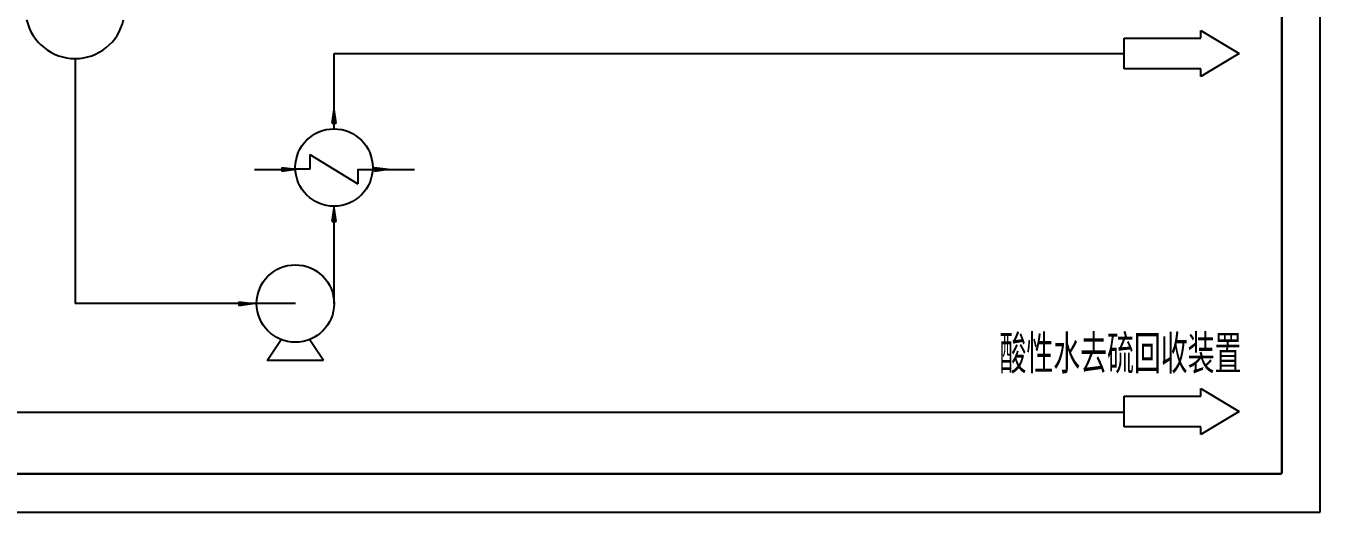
# Model space of a CAD drawing. Extents: x 0 to 420, y 0 to 297.
# Drawn here: x 251.4 to 419.9, y -0.1 to 63.2 of the extents above; entities that cross this region are included whole.
import ezdxf

# ---------------------------------------------------------------- set-up
doc = ezdxf.new("R2010")
doc.units = 0
doc.header["$LTSCALE"] = 300
doc.header["$MEASUREMENT"] = 0
doc.layers.get('0').update_dxf_attribs({"linetype": 'CONTINUOUS'})
doc.styles.get("Standard").update_dxf_attribs({"font": 'txt', "width": 0.62, "bigfont": 'hztxt'})

# ---------------------------------------------------------------- blocks, each defined once
blk = doc.blocks.new('FH02')
at = {"linetype": 'Continuous'}
for p, q in [((0, -2), (0, 2)), ((0, 2), (10, 2)), ((10, 2), (10, 3)), ((10, 3), (15, 0)), ((15, 0), (10, -3)), ((10, -2), (0, -2)), ((10, -3), (10, -2))]:
    blk.add_line(p, q, dxfattribs=at)

msp = doc.modelspace()

# ---------------------------------------------------------------- linework, layer by layer
for p, q in [((419.86, -0.15), (419.86, 296.85)), ((291.49, 59.61), (299.64, 59.61)), ((291.49, 49.79), (291.49, 59.61)), ((299.58, 59.61), (394.33, 59.61)), ((257.77, 58.95), (257.77, 27.03)), ((291.26, 50.53), (291.51, 52.32)), ((291.51, 50.53), (291.51, 52.32)), ((291.76, 50.53), (291.51, 52.32)), ((291.26, 50.62), (291.74, 50.62)), ((291.27, 50.57), (291.75, 50.57)), ((291.28, 50.66), (291.74, 50.66)), ((291.28, 50.62), (291.67, 50.62)), ((291.28, 50.62), (291.65, 50.62)), ((291.29, 50.75), (291.73, 50.75)), ((291.29, 50.7), (291.73, 50.7)), ((291.3, 50.82), (291.72, 50.82)), ((291.3, 50.79), (291.72, 50.79)), ((291.31, 50.89), (291.71, 50.89)), ((291.31, 50.85), (291.71, 50.85)), ((291.32, 50.96), (291.7, 50.96)), ((291.32, 50.96), (291.7, 50.96)), ((291.32, 50.95), (291.7, 50.95)), ((291.32, 50.95), (291.7, 50.95)), ((291.32, 50.93), (291.7, 50.93)), ((291.32, 50.9), (291.71, 50.9)), ((291.33, 51.02), (291.69, 51.02)), ((291.33, 50.99), (291.69, 50.99)), ((291.33, 50.98), (291.69, 50.98)), ((291.33, 50.98), (291.69, 50.98)), ((291.34, 51.11), (291.68, 51.11)), ((291.34, 51.09), (291.68, 51.09)), ((291.34, 51.07), (291.68, 51.07)), ((291.34, 51.05), (291.68, 51.05)), ((291.35, 51.18), (291.67, 51.18)), ((291.35, 51.17), (291.67, 51.17)), ((291.35, 51.14), (291.67, 51.14)), ((291.36, 51.25), (291.66, 51.25)), ((291.36, 51.21), (291.66, 51.21)), ((291.37, 51.31), (291.65, 51.31)), ((291.37, 51.28), (291.65, 51.28)), ((291.37, 51.27), (291.66, 51.27)), ((291.38, 51.4), (291.64, 51.4)), ((291.38, 51.4), (291.64, 51.4)), ((291.38, 51.39), (291.64, 51.39)), ((291.38, 51.38), (291.64, 51.38)), ((291.38, 51.35), (291.64, 51.35)), ((291.39, 51.47), (291.63, 51.47)), ((291.39, 51.44), (291.63, 51.44)), ((291.39, 51.43), (291.63, 51.43)), ((291.39, 51.41), (291.64, 51.41)), ((291.39, 51.41), (291.64, 51.41)), ((291.4, 51.52), (291.62, 51.52)), ((291.4, 51.5), (291.62, 51.5)), ((291.41, 51.61), (291.61, 51.61)), ((291.41, 51.59), (291.61, 51.59)), ((291.41, 51.57), (291.61, 51.57)), ((291.41, 51.56), (291.62, 51.56)), ((291.42, 51.69), (291.6, 51.69)), ((291.42, 51.68), (291.6, 51.68)), ((291.42, 51.67), (291.6, 51.67)), ((291.42, 51.65), (291.6, 51.65)), ((291.42, 51.64), (291.61, 51.64)), ((291.43, 51.76), (291.59, 51.76)), ((291.43, 51.75), (291.59, 51.75)), ((291.43, 51.73), (291.59, 51.73)), ((291.43, 51.73), (291.59, 51.73)), ((291.43, 51.72), (291.59, 51.72)), ((291.43, 51.72), (291.59, 51.72)), ((291.43, 51.71), (291.6, 51.71)), ((291.44, 51.83), (291.58, 51.83)), ((291.44, 51.82), (291.58, 51.82)), ((291.44, 51.82), (291.58, 51.82)), ((291.44, 51.81), (291.58, 51.81)), ((291.44, 51.81), (291.58, 51.81)), ((291.44, 51.79), (291.58, 51.79)), ((291.44, 51.78), (291.59, 51.78)), ((291.45, 51.9), (291.57, 51.9)), ((291.45, 51.89), (291.57, 51.89)), ((291.45, 51.89), (291.57, 51.89)), ((291.45, 51.87), (291.57, 51.87)), ((291.45, 51.86), (291.57, 51.86)), ((291.45, 51.86), (291.57, 51.86)), ((291.45, 51.85), (291.58, 51.85)), ((291.46, 51.98), (291.56, 51.98)), ((291.46, 51.96), (291.56, 51.96)), ((291.46, 51.94), (291.56, 51.94)), ((291.46, 51.93), (291.56, 51.93)), ((291.47, 52.04), (291.55, 52.04)), ((291.47, 52.03), (291.55, 52.03)), ((291.47, 52.01), (291.55, 52.01)), ((291.48, 52.09), (291.54, 52.09)), ((291.26, 50.53), (291.76, 50.53)), ((288.33, 46.44), (294.58, 42.64)), ((288.33, 46.44), (288.33, 44.54)), ((281.11, 44.5), (286.23, 44.5)), ((284.71, 44.76), (284.71, 44.27)), ((284.71, 44.76), (286.51, 44.52)), ((284.71, 44.27), (286.51, 44.52)), ((284.72, 44.52), (286.51, 44.52)), ((284.76, 44.76), (284.76, 44.28)), ((284.8, 44.76), (284.8, 44.28)), ((284.8, 44.75), (284.8, 44.37)), ((284.8, 44.75), (284.8, 44.35)), ((284.84, 44.75), (284.84, 44.29)), ((284.89, 44.74), (284.89, 44.3)), ((284.93, 44.73), (284.93, 44.3)), ((284.97, 44.73), (284.97, 44.31)), ((285.01, 44.72), (285.01, 44.31)), ((285.03, 44.72), (285.03, 44.32)), ((285.07, 44.71), (285.07, 44.32)), ((285.09, 44.71), (285.09, 44.32)), ((285.11, 44.71), (285.11, 44.33)), ((285.13, 44.71), (285.13, 44.33)), ((285.13, 44.71), (285.13, 44.33)), ((285.15, 44.7), (285.15, 44.33)), ((285.15, 44.7), (285.15, 44.33)), ((285.17, 44.7), (285.17, 44.33)), ((285.17, 44.7), (285.17, 44.33)), ((285.18, 44.7), (285.18, 44.33)), ((285.21, 44.7), (285.21, 44.34)), ((285.24, 44.69), (285.24, 44.34)), ((285.25, 44.69), (285.25, 44.35)), ((285.28, 44.69), (285.28, 44.35)), ((285.3, 44.68), (285.3, 44.35)), ((285.32, 44.68), (285.32, 44.35)), ((285.35, 44.68), (285.35, 44.36)), ((285.36, 44.68), (285.36, 44.36)), ((285.39, 44.67), (285.39, 44.36)), ((285.43, 44.67), (285.43, 44.37)), ((285.46, 44.66), (285.46, 44.37)), ((285.47, 44.66), (285.47, 44.37)), ((285.5, 44.66), (285.5, 44.38)), ((285.53, 44.65), (285.53, 44.38)), ((285.57, 44.65), (285.57, 44.39)), ((285.58, 44.65), (285.58, 44.39)), ((285.59, 44.64), (285.59, 44.39)), ((285.59, 44.64), (285.59, 44.39)), ((285.6, 44.64), (285.6, 44.39)), ((285.6, 44.64), (285.6, 44.39)), ((285.62, 44.64), (285.62, 44.4)), ((285.62, 44.64), (285.62, 44.4)), ((285.66, 44.63), (285.66, 44.4)), ((285.68, 44.63), (285.68, 44.4)), ((285.71, 44.63), (285.71, 44.41)), ((285.75, 44.62), (285.75, 44.41)), ((285.75, 44.62), (285.75, 44.41)), ((285.77, 44.62), (285.77, 44.42)), ((285.8, 44.62), (285.8, 44.42)), ((285.82, 44.61), (285.82, 44.42)), ((285.84, 44.61), (285.84, 44.43)), ((285.85, 44.61), (285.85, 44.43)), ((285.87, 44.61), (285.87, 44.43)), ((285.88, 44.6), (285.88, 44.43)), ((285.89, 44.6), (285.89, 44.43)), ((285.91, 44.6), (285.91, 44.43)), ((285.91, 44.6), (285.91, 44.43)), ((285.92, 44.6), (285.92, 44.44)), ((285.92, 44.6), (285.92, 44.44)), ((285.93, 44.6), (285.93, 44.44)), ((285.94, 44.6), (285.94, 44.44)), ((285.96, 44.59), (285.96, 44.44)), ((285.98, 44.59), (285.98, 44.44)), ((286, 44.59), (286, 44.45)), ((286, 44.59), (286, 44.45)), ((286, 44.59), (286, 44.45)), ((286.01, 44.59), (286.01, 44.45)), ((286.02, 44.58), (286.02, 44.45)), ((286.03, 44.58), (286.03, 44.45)), ((286.05, 44.58), (286.05, 44.45)), ((286.05, 44.58), (286.05, 44.45)), ((286.05, 44.58), (286.05, 44.45)), ((286.08, 44.58), (286.08, 44.46)), ((286.08, 44.58), (286.08, 44.46)), ((286.08, 44.58), (286.08, 44.46)), ((288.33, 44.54), (286.11, 44.54)), ((286.12, 44.57), (286.12, 44.46)), ((286.13, 44.57), (286.13, 44.47)), ((286.14, 44.57), (286.14, 44.47)), ((286.16, 44.57), (286.16, 44.47)), ((286.2, 44.56), (286.2, 44.48)), ((286.22, 44.56), (286.22, 44.48)), ((286.23, 44.56), (286.23, 44.48)), ((286.28, 44.55), (286.28, 44.49)), ((294.58, 44.54), (294.58, 42.64)), ((294.58, 44.5), (301.94, 44.5)), ((296.74, 44.76), (296.74, 44.27)), ((296.74, 44.76), (298.53, 44.52)), ((296.74, 44.52), (298.53, 44.52)), ((296.74, 44.27), (298.53, 44.52)), ((296.78, 44.76), (296.78, 44.28)), ((296.83, 44.76), (296.83, 44.28)), ((296.83, 44.75), (296.83, 44.37)), ((296.83, 44.75), (296.83, 44.35)), ((296.86, 44.75), (296.86, 44.29)), ((296.91, 44.74), (296.91, 44.3)), ((296.95, 44.73), (296.95, 44.3)), ((296.99, 44.73), (296.99, 44.31)), ((297.03, 44.72), (297.03, 44.31)), ((297.06, 44.72), (297.06, 44.32)), ((297.09, 44.71), (297.09, 44.32)), ((297.11, 44.71), (297.11, 44.32)), ((297.13, 44.71), (297.13, 44.33)), ((297.15, 44.71), (297.15, 44.33)), ((297.15, 44.71), (297.15, 44.33)), ((297.17, 44.7), (297.17, 44.33)), ((297.17, 44.7), (297.17, 44.33)), ((297.19, 44.7), (297.19, 44.33)), ((297.19, 44.7), (297.19, 44.33)), ((297.2, 44.7), (297.2, 44.33)), ((297.23, 44.7), (297.23, 44.34)), ((297.26, 44.69), (297.26, 44.34)), ((297.27, 44.69), (297.27, 44.35)), ((297.3, 44.69), (297.3, 44.35)), ((297.32, 44.68), (297.32, 44.35)), ((297.34, 44.68), (297.34, 44.35)), ((297.38, 44.68), (297.38, 44.36)), ((297.38, 44.68), (297.38, 44.36)), ((297.41, 44.67), (297.41, 44.36)), ((297.45, 44.67), (297.45, 44.37)), ((297.48, 44.66), (297.48, 44.37)), ((297.49, 44.66), (297.49, 44.37)), ((297.52, 44.66), (297.52, 44.38)), ((297.56, 44.65), (297.56, 44.38)), ((297.59, 44.65), (297.59, 44.39)), ((297.6, 44.65), (297.6, 44.39)), ((297.61, 44.64), (297.61, 44.39)), ((297.61, 44.64), (297.61, 44.39)), ((297.62, 44.64), (297.62, 44.39)), ((297.62, 44.64), (297.62, 44.39)), ((297.64, 44.64), (297.64, 44.4)), ((297.64, 44.64), (297.64, 44.4)), ((297.68, 44.63), (297.68, 44.4)), ((297.7, 44.63), (297.7, 44.4)), ((297.73, 44.63), (297.73, 44.41)), ((297.77, 44.62), (297.77, 44.41)), ((297.77, 44.62), (297.77, 44.41)), ((297.79, 44.62), (297.79, 44.42)), ((297.82, 44.62), (297.82, 44.42)), ((297.84, 44.61), (297.84, 44.42)), ((297.86, 44.61), (297.86, 44.43)), ((297.88, 44.61), (297.88, 44.43)), ((297.89, 44.61), (297.89, 44.43)), ((297.9, 44.6), (297.9, 44.43)), ((297.91, 44.6), (297.91, 44.43)), ((297.93, 44.6), (297.93, 44.43)), ((297.93, 44.6), (297.93, 44.43)), ((297.94, 44.6), (297.94, 44.44)), ((297.94, 44.6), (297.94, 44.44)), ((297.95, 44.6), (297.95, 44.44)), ((297.96, 44.6), (297.96, 44.44)), ((297.98, 44.59), (297.98, 44.44)), ((298, 44.59), (298, 44.44)), ((298.02, 44.59), (298.02, 44.45)), ((298.02, 44.59), (298.02, 44.45)), ((298.02, 44.59), (298.02, 44.45)), ((298.03, 44.59), (298.03, 44.45)), ((298.04, 44.58), (298.04, 44.45)), ((298.05, 44.58), (298.05, 44.45)), ((298.07, 44.58), (298.07, 44.45)), ((298.07, 44.58), (298.07, 44.45)), ((298.07, 44.58), (298.07, 44.45)), ((298.1, 44.58), (298.1, 44.46)), ((298.1, 44.58), (298.1, 44.46)), ((298.11, 44.58), (298.11, 44.46)), ((298.14, 44.57), (298.14, 44.46)), ((298.15, 44.57), (298.15, 44.47)), ((298.16, 44.57), (298.16, 44.47)), ((298.18, 44.57), (298.18, 44.47)), ((298.22, 44.56), (298.22, 44.48)), ((298.24, 44.56), (298.24, 44.48)), ((298.25, 44.56), (298.25, 44.48)), ((298.3, 44.55), (298.3, 44.49)), ((291.26, 37.73), (291.5, 39.52)), ((291.4, 38.78), (291.61, 38.78)), ((291.4, 38.76), (291.61, 38.76)), ((291.4, 38.76), (291.61, 38.76)), ((291.41, 38.87), (291.59, 38.87)), ((291.41, 38.85), (291.6, 38.85)), ((291.41, 38.83), (291.6, 38.83)), ((291.41, 38.81), (291.6, 38.81)), ((291.42, 38.94), (291.58, 38.94)), ((291.42, 38.93), (291.59, 38.93)), ((291.42, 38.93), (291.59, 38.93)), ((291.42, 38.92), (291.59, 38.92)), ((291.42, 38.92), (291.59, 38.92)), ((291.42, 38.9), (291.59, 38.9)), ((291.42, 38.89), (291.59, 38.89)), ((291.42, 38.88), (291.59, 38.88)), ((291.43, 39.01), (291.58, 39.01)), ((291.43, 39.01), (291.58, 39.01)), ((291.43, 39.01), (291.57, 39.01)), ((291.43, 38.99), (291.58, 38.99)), ((291.43, 38.98), (291.58, 38.98)), ((291.43, 38.96), (291.58, 38.96)), ((291.44, 39.06), (291.57, 39.06)), ((291.44, 39.06), (291.57, 39.06)), ((291.44, 39.06), (291.57, 39.06)), ((291.44, 39.05), (291.57, 39.05)), ((291.44, 39.03), (291.57, 39.03)), ((291.44, 39.02), (291.57, 39.02)), ((291.45, 39.15), (291.55, 39.15)), ((291.45, 39.14), (291.56, 39.14)), ((291.45, 39.13), (291.56, 39.13)), ((291.45, 39.1), (291.56, 39.1)), ((291.45, 39.09), (291.56, 39.09)), ((291.45, 39.09), (291.56, 39.09)), ((291.46, 39.23), (291.54, 39.23)), ((291.46, 39.21), (291.55, 39.21)), ((291.46, 39.17), (291.55, 39.17)), ((291.47, 39.29), (291.54, 39.29)), ((291.47, 39.24), (291.54, 39.24)), ((291.49, 27.03), (291.49, 39.7)), ((291.75, 37.73), (291.5, 39.52)), ((291.5, 37.73), (291.5, 39.52)), ((291.26, 37.82), (291.74, 37.82)), ((291.26, 37.77), (291.74, 37.77)), ((291.26, 37.73), (291.75, 37.73)), ((291.27, 37.82), (291.65, 37.82)), ((291.27, 37.82), (291.67, 37.82)), ((291.28, 37.9), (291.73, 37.9)), ((291.28, 37.85), (291.73, 37.85)), ((291.29, 37.98), (291.72, 37.98)), ((291.29, 37.94), (291.72, 37.94)), ((291.3, 38.05), (291.71, 38.05)), ((291.3, 38.02), (291.71, 38.02)), ((291.31, 38.12), (291.7, 38.12)), ((291.31, 38.1), (291.7, 38.1)), ((291.31, 38.09), (291.7, 38.09)), ((291.32, 38.19), (291.69, 38.19)), ((291.32, 38.18), (291.69, 38.18)), ((291.32, 38.18), (291.69, 38.18)), ((291.32, 38.16), (291.69, 38.16)), ((291.32, 38.16), (291.69, 38.16)), ((291.32, 38.14), (291.69, 38.14)), ((291.32, 38.14), (291.69, 38.14)), ((291.33, 38.26), (291.68, 38.26)), ((291.33, 38.25), (291.68, 38.25)), ((291.33, 38.22), (291.68, 38.22)), ((291.34, 38.33), (291.67, 38.33)), ((291.34, 38.31), (291.67, 38.31)), ((291.34, 38.29), (291.67, 38.29)), ((291.35, 38.41), (291.66, 38.41)), ((291.35, 38.37), (291.66, 38.37)), ((291.35, 38.37), (291.66, 38.37)), ((291.36, 38.48), (291.65, 38.48)), ((291.36, 38.47), (291.65, 38.47)), ((291.36, 38.44), (291.65, 38.44)), ((291.37, 38.58), (291.63, 38.58)), ((291.37, 38.55), (291.64, 38.55)), ((291.37, 38.51), (291.64, 38.51)), ((291.38, 38.64), (291.63, 38.64)), ((291.38, 38.63), (291.63, 38.63)), ((291.38, 38.61), (291.63, 38.61)), ((291.38, 38.61), (291.63, 38.61)), ((291.38, 38.6), (291.63, 38.6)), ((291.38, 38.6), (291.63, 38.6)), ((291.38, 38.59), (291.63, 38.59)), ((291.39, 38.72), (291.61, 38.72)), ((291.39, 38.69), (291.62, 38.69)), ((291.39, 38.67), (291.62, 38.67)), ((286.45, 27.03), (257.77, 27.03)), ((279.08, 27.27), (279.08, 26.78)), ((279.08, 27.27), (280.88, 27.03)), ((279.08, 27.03), (280.88, 27.03)), ((279.08, 26.78), (280.88, 27.03)), ((279.13, 27.27), (279.13, 26.79)), ((279.17, 27.27), (279.17, 26.79)), ((279.17, 27.26), (279.17, 26.88)), ((279.17, 27.26), (279.17, 26.87)), ((279.21, 27.26), (279.21, 26.8)), ((279.25, 27.25), (279.25, 26.81)), ((279.3, 27.25), (279.3, 26.81)), ((279.34, 27.24), (279.34, 26.82)), ((279.38, 27.23), (279.38, 26.82)), ((279.4, 27.23), (279.4, 26.83)), ((279.44, 27.23), (279.44, 26.83)), ((279.45, 27.22), (279.45, 26.83)), ((279.48, 27.22), (279.48, 26.84)), ((279.5, 27.22), (279.5, 26.84)), ((279.5, 27.22), (279.5, 26.84)), ((279.52, 27.22), (279.52, 26.84)), ((279.52, 27.22), (279.52, 26.84)), ((279.54, 27.21), (279.54, 26.85)), ((279.54, 27.21), (279.54, 26.84)), ((279.54, 27.21), (279.54, 26.84)), ((279.57, 27.21), (279.57, 26.85)), ((279.61, 27.2), (279.61, 26.85)), ((279.62, 27.2), (279.62, 26.86)), ((279.64, 27.2), (279.64, 26.86)), ((279.66, 27.2), (279.66, 26.86)), ((279.69, 27.19), (279.69, 26.87)), ((279.72, 27.19), (279.72, 26.87)), ((279.73, 27.19), (279.73, 26.87)), ((279.76, 27.18), (279.76, 26.88)), ((279.8, 27.18), (279.8, 26.88)), ((279.82, 27.17), (279.82, 26.88)), ((279.84, 27.17), (279.84, 26.89)), ((279.86, 27.17), (279.86, 26.89)), ((279.9, 27.16), (279.9, 26.89)), ((279.93, 27.16), (279.93, 26.9)), ((279.94, 27.16), (279.94, 26.9)), ((279.95, 27.16), (279.95, 26.9)), ((279.95, 27.16), (279.95, 26.9)), ((279.96, 27.15), (279.96, 26.9)), ((279.96, 27.15), (279.96, 26.9)), ((279.98, 27.15), (279.98, 26.91)), ((279.99, 27.15), (279.99, 26.91)), ((280.02, 27.15), (280.02, 26.91)), ((280.05, 27.14), (280.05, 26.91)), ((280.07, 27.14), (280.07, 26.92)), ((280.11, 27.13), (280.11, 26.92)), ((280.12, 27.13), (280.12, 26.92)), ((280.14, 27.13), (280.14, 26.93)), ((280.16, 27.13), (280.16, 26.93)), ((280.19, 27.12), (280.19, 26.93)), ((280.2, 27.12), (280.2, 26.94)), ((280.22, 27.12), (280.22, 26.94)), ((280.23, 27.12), (280.23, 26.94)), ((280.25, 27.12), (280.25, 26.94)), ((280.26, 27.11), (280.26, 26.94)), ((280.27, 27.11), (280.27, 26.95)), ((280.27, 27.11), (280.27, 26.95)), ((280.28, 27.11), (280.28, 26.95)), ((280.28, 27.11), (280.28, 26.95)), ((280.3, 27.11), (280.3, 26.95)), ((280.31, 27.11), (280.31, 26.95)), ((280.33, 27.1), (280.33, 26.95)), ((280.34, 27.1), (280.34, 26.96)), ((280.36, 27.1), (280.36, 26.96)), ((280.36, 27.1), (280.36, 26.96)), ((280.37, 27.1), (280.37, 26.96)), ((280.37, 27.1), (280.37, 26.96)), ((280.39, 27.1), (280.39, 26.96)), ((280.4, 27.09), (280.4, 26.96)), ((280.41, 27.09), (280.41, 26.97)), ((280.41, 27.09), (280.41, 26.97)), ((280.42, 27.09), (280.42, 26.97)), ((280.44, 27.09), (280.44, 26.97)), ((280.44, 27.09), (280.44, 26.97)), ((280.45, 27.09), (280.45, 26.97)), ((280.48, 27.08), (280.48, 26.97)), ((280.5, 27.08), (280.5, 26.98)), ((280.51, 27.08), (280.51, 26.98)), ((280.53, 27.08), (280.53, 26.98)), ((280.57, 27.07), (280.57, 26.99)), ((280.59, 27.07), (280.59, 26.99)), ((280.59, 27.07), (280.59, 26.99)), ((280.64, 27.06), (280.64, 27)), ((282.77, 19.6), (284.6, 22.33)), ((290.13, 19.6), (288.3, 22.33)), ((290.13, 19.6), (282.77, 19.6)), ((148.04, 12.9), (394.35, 12.9)), ((-0.14, -0.15), (419.86, -0.15))]:
    msp.add_line(p, q)
at = {"const_width": 0.3}
for points in [[(414.86, 4.85), (414.86, 291.85)], [(24.86, 4.85), (414.86, 4.85)]]:
    msp.add_lwpolyline(points, dxfattribs=at)
for centre in [(291.48, 44.75), (286.45, 27.03)]:
    msp.add_circle(centre, 5.04)
msp.add_arc((257.77, 65.41), 6.46, 192.6266, 347.3734)

# ---------------------------------------------------------------- block references
for p in [(394.33, 59.59), (394.33, 12.97)]:
    msp.add_blockref('FH02', p)

# ---------------------------------------------------------------- texts
at = {"width": 0.7}
msp.add_text('酸性水去硫回收装置', height=5, dxfattribs=at).set_placement((378.12, 17.92))

doc.saveas('drawing.dxf')
